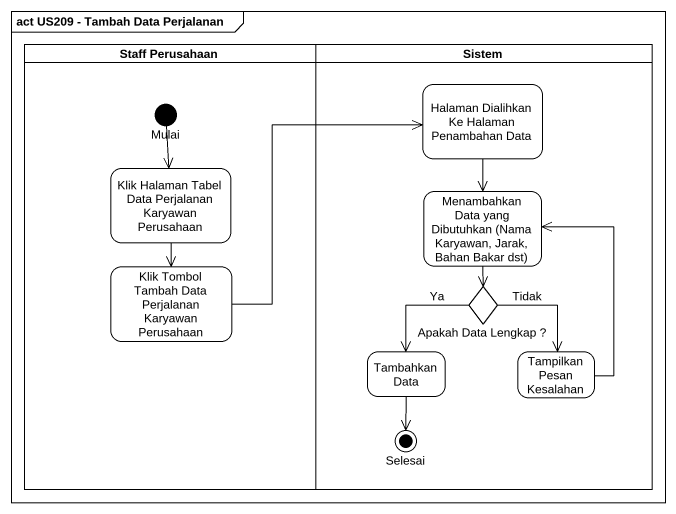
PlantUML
@startuml
mainframe act US209 - Tambah Data Perjalanan
hide empty description
state "Staff Perusahaan" as Staff_Perusahaan <<partition>> {
  state Mulai <<start>>
  state "Klik Halaman Tabel Data Perjalanan Karyawan Perusahaan" as Klik_Halaman_Tabel_Data
  state "Klik Tombol Tambah Data Perjalanan Karyawan Perusahaan" as Klik_Tombol_Tambah_Data
}
state Sistem <<partition>> {
  state "Halaman Dialihkan Ke Halaman Penambahan Data" as Halaman_Dialihkan_Ke
  state "Menambahkan Data yang Dibutuhkan (Nama Karyawan, Jarak, Bahan Bakar dst)" as Menambahkan_Data_yang
  state "Apakah Data Lengkap ?" as Apakah_Data_Lengkap <<choice>>
  state "Tambahkan Data" as Tambahkan_Data
  state "Tampilkan Pesan Kesalahan" as Tampilkan_Pesan_Kesalahan
  state Selesai <<end>>
}
Mulai --> Klik_Halaman_Tabel_Data
Halaman_Dialihkan_Ke --> Menambahkan_Data_yang
Klik_Halaman_Tabel_Data --> Klik_Tombol_Tambah_Data
Menambahkan_Data_yang --> Apakah_Data_Lengkap
Klik_Tombol_Tambah_Data -right-> Halaman_Dialihkan_Ke
Apakah_Data_Lengkap --> Tambahkan_Data : Ya
Apakah_Data_Lengkap --> Tampilkan_Pesan_Kesalahan : Tidak
Tambahkan_Data --> Selesai
Tampilkan_Pesan_Kesalahan -up-> Menambahkan_Data_yang
@enduml
